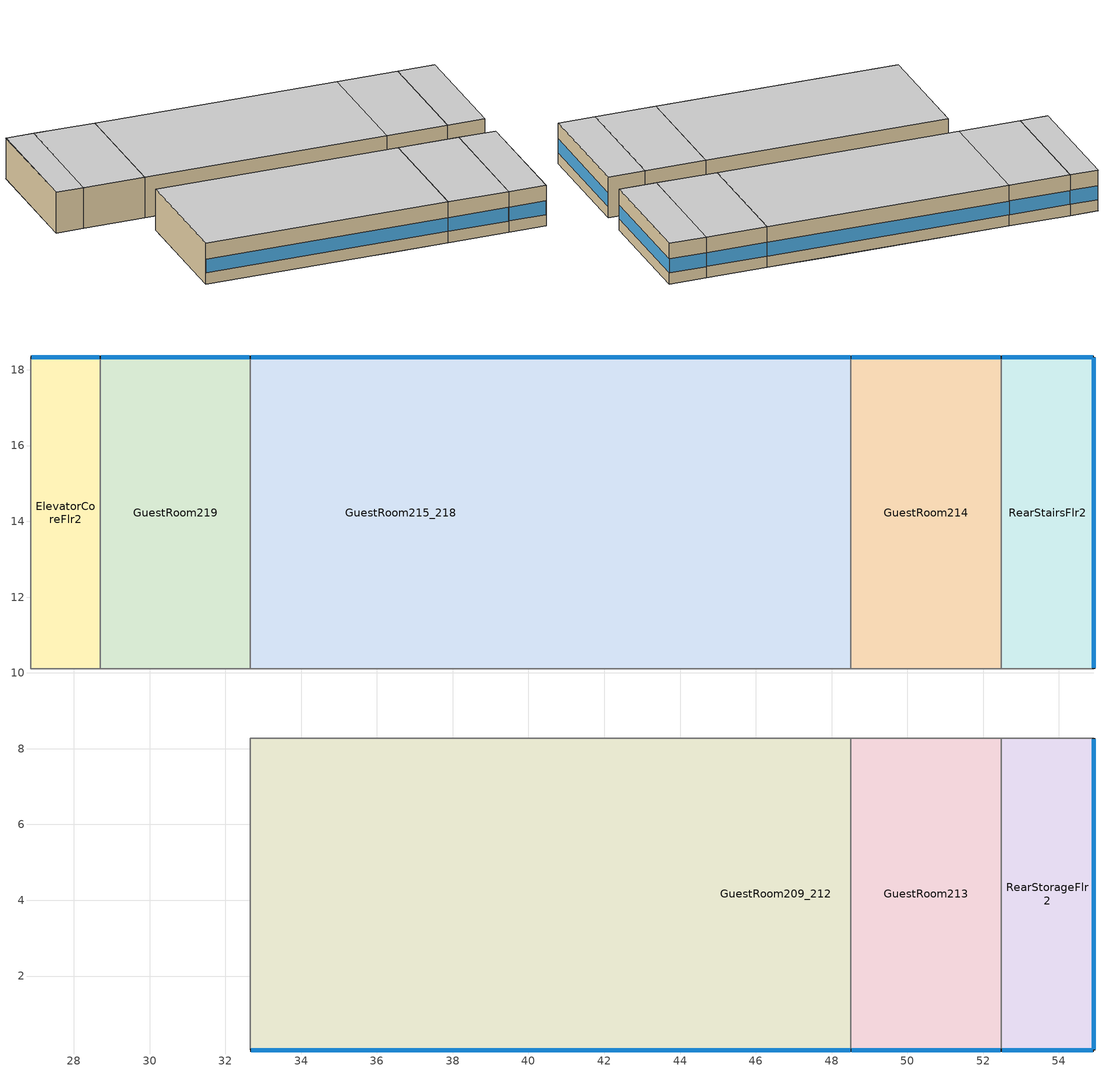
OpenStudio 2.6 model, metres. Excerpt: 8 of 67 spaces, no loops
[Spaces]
GuestRoom219
 floor to LaundryRoomFlr1: 32.66,18.34 32.66,10.11 28.7,10.11 28.7,18.34 z3.35
 wall outside: 32.66,18.34 28.7,18.34 z3.35:6.1
 wall to CorridorFlr2: 28.7,10.11 32.66,10.11 z3.35:6.1
 wall to GuestRoom215_218: 32.66,10.11 32.66,18.34 z3.35:6.1
 wall to ElevatorCoreFlr2: 28.7,18.34 28.7,10.11 z3.35:6.1
 window: 32.64,18.34 28.73,18.34 z4.11:5.04
 ceiling to GuestRoom319: 32.66,10.11 32.66,18.34 28.7,18.34 28.7,10.11 z6.1
GuestRoom215_218
 floor to EmployeeLoungeFlr1: 44.55,18.34 44.55,10.11 40.59,10.11 40.59,18.34 z3.35
 floor to LaundryRoomFlr1: 40.59,18.34 40.59,10.11 32.66,10.11 32.66,18.34 z3.35
 floor to GuestRoom105: 48.51,18.34 48.51,10.11 44.55,10.11 44.55,18.34 z3.35
 wall outside: 48.51,18.34 32.66,18.34 z3.35:6.1
 wall to CorridorFlr2: 32.66,10.11 48.51,10.11 z3.35:6.1
 wall to GuestRoom214: 48.51,10.11 48.51,18.34 z3.35:6.1
 window: 48.49,18.34 32.69,18.34 z4.11:5.03
 ceiling to GuestRoom315_318: 48.51,10.11 48.51,18.34 32.66,18.34 32.66,10.11 z6.1
GuestRoom213
 floor to GuestRoom103: 52.47,8.28 52.47,0.05 48.51,0.05 48.51,8.28 z3.35
 wall outside: 48.51,0.05 52.47,0.05 z3.35:6.1
 wall to GuestRoom209_212: 48.51,8.28 48.51,0.05 z3.35:6.1
 wall to CorridorFlr2: 52.47,8.28 48.51,8.28 z3.35:6.1
 wall to RearStorageFlr2: 52.47,0.05 52.47,8.28 z3.35:6.1
 window: 48.54,0.05 52.45,0.05 z4.11:5.04
 ceiling to GuestRoom313: 52.47,0.05 52.47,8.28 48.51,8.28 48.51,0.05 z6.1
RearStorageFlr2
 floor to RearStorageFlr1: 54.91,8.28 54.91,0.05 52.47,0.05 52.47,8.28 z3.35
 wall outside: 52.47,0.05 54.91,0.05 54.91,8.28 z3.35:6.1
 wall to CorridorFlr2: 54.91,8.28 52.47,8.28 z3.35:6.1
 window: 54.91,0.07 54.91,8.25 z4.11:5.03; 52.5,0.05 54.89,0.05 z4.11:5.05
 ceiling to RearStorageFlr3: 54.91,0.05 54.91,8.28 52.47,8.28 52.47,0.05 z6.1
ElevatorCoreFlr2
 floor to ElevatorCoreFlr1: 28.7,18.34 28.7,10.11 26.87,10.11 26.87,18.34 z3.35
 wall outside: 28.7,18.34 26.87,18.34 z3.35:6.1
 wall to CorridorFlr2: 26.87,18.34 26.87,10.11 28.7,10.11 z3.35:6.1
 window: 28.67,18.34 26.9,18.34 z4.11:5.06
 ceiling to ElevatorCoreFlr3: 28.7,10.11 28.7,18.34 26.87,18.34 26.87,10.11 z6.1
RearStairsFlr2
 floor to RearStairsFlr1: 54.91,18.34 54.91,10.11 52.47,10.11 52.47,18.34 z3.35
 wall outside: 54.91,10.11 54.91,18.34 52.47,18.34 z3.35:6.1
 wall to GuestRoom214: 52.47,18.34 52.47,10.11 z3.35:6.1
 wall to CorridorFlr2: 52.47,10.11 54.91,10.11 z3.35:6.1
 window: 54.91,10.13 54.91,18.31 z4.11:5.03; 54.89,18.34 52.5,18.34 z4.11:5.05
 ceiling to RearStairsFlr3: 54.91,10.11 54.91,18.34 52.47,18.34 52.47,10.11 z6.1
GuestRoom209_212
 floor to GuestRoom102: 48.51,8.28 48.51,0.05 44.55,0.05 44.55,8.28 z3.35
 floor to GuestRoom101: 44.55,8.28 44.55,0.05 40.59,0.05 40.59,8.28 z3.35
 floor to MeetingRoomFlr1: 36.62,8.28 36.62,0.05 32.66,0.05 32.66,8.28 z3.35
 floor to MechanicalRoomFlr1: 40.59,8.28 40.59,0.05 36.62,0.05 36.62,8.28 z3.35
 wall outside: 32.66,0.05 48.51,0.05 z3.35:6.1
 wall to CorridorFlr2: 48.51,8.28 32.66,8.28 z3.35:6.1
 wall to GuestRoom206_208: 32.66,8.28 32.66,0.05 z3.35:6.1
 window: 32.69,0.05 48.49,0.05 z4.11:5.03
 ceiling to GuestRoom309_312: 48.51,0.05 48.51,8.28 32.66,8.28 32.66,0.05 z6.1
GuestRoom214
 floor to GuestRoom104: 52.47,18.34 52.47,10.11 48.51,10.11 48.51,18.34 z3.35
 wall outside: 52.47,18.34 48.51,18.34 z3.35:6.1
 wall to CorridorFlr2: 48.51,10.11 52.47,10.11 z3.35:6.1
 window: 52.45,18.34 48.54,18.34 z4.11:5.04
 ceiling to GuestRoom314: 52.47,10.11 52.47,18.34 48.51,18.34 48.51,10.11 z6.1
[Schedule:Ruleset]
Name | Default Day Schedule
NECB-B-Occupancy | NECB-B-Occupancy Default
NECB-B-Lighting | NECB-B-Lighting Default
NECB-B-Electric-Equipment | NECB-B-Electric-Equipment Default
NECB-H-Occupancy | NECB-H-Occupancy Default
NECB-H-Occupancy-NECB-H-Lighting-0.0-0.0-0.67-Light Ruleset | NECB-H-Occupancy-NECB-H-Lighting-0.0-0.0-0.67-Light Default
NECB-H-Electric-Equipment | NECB-H-Electric-Equipment Default
NECB-H-Thermostat Setpoint-Heating | NECB-H-Thermostat Setpoint-Heating Default
NECB-H-Thermostat Setpoint-Cooling | NECB-H-Thermostat Setpoint-Cooling Default
NECB-A-Occupancy | NECB-A-Occupancy Default
NECB-A-Occupancy-NECB-A-Lighting-0.3-0.1-0.67-Light Ruleset | NECB-A-Occupancy-NECB-A-Lighting-0.3-0.1-0.67-Light Default
NECB-A-Electric-Equipment | NECB-A-Electric-Equipment Default
NECB-A-Thermostat Setpoint-Heating | NECB-A-Thermostat Setpoint-Heating Default
NECB-A-Thermostat Setpoint-Cooling | NECB-A-Thermostat Setpoint-Cooling Default
NECB-F-Occupancy-NECB-F-Lighting-0.5-0.0-0.67-Light Ruleset | NECB-F-Occupancy-NECB-F-Lighting-0.5-0.0-0.67-Light Default
[Schedule:Day]
NECB-B-Occupancy Default; NECB-B-Occupancy Default|Wkdy Day: 1, 0, 0.3, 2, 0, 0.1, 9, 0, 0, 10, 0, 0.1, 11, 0, 0.2, 12, 0, 0.5, 13, 0, 0.9, 14, 0, 0.8, 15, 0, 0.5, 17, 0, 0.2, 18, 0, 0.3, 19, 0, 0.6, 22, 0, 0.9, 23, 0, 0.6, 24, 0, 0.4
NECB-B-Occupancy Sat Day: 1, 0, 0.5, 2, 0, 0.3, 9, 0, 0, 10, 0, 0.1, 11, 0, 0.2, 12, 0, 0.5, 13, 0, 0.9, 14, 0, 0.8, 15, 0, 0.5, 17, 0, 0.2, 18, 0, 0.3, 19, 0, 0.6, 22, 0, 0.9, 24, 0, 0.6
NECB-B-Occupancy Sun|Hol Day: 1, 0, 0.1, 2, 0, 0.3, 10, 0, 0, 11, 0, 0.1, 12, 0, 0.4, 14, 0, 0.5, 15, 0, 0.4, 18, 0, 0.2, 19, 0, 0.5, 21, 0, 0.7, 22, 0, 0.5, 23, 0, 0.3, 24, 0, 0.1
NECB-B-Lighting Default; NECB-B-Lighting Default|Wkdy Day; NECB-B-Lighting Sat Day; NECB-B-Electric-Equipment Default; NECB-B-Electric-Equipment Default|Wkdy Day; NECB-B-Electric-Equipment Sat Day: 1, 0, 0.9, 2, 0, 0.5, 9, 0, 0.1, 10, 0, 0.5, 11, 0, 0.7, 24, 0, 0.9
NECB-B-Lighting Sun|Hol Day; NECB-B-Electric-Equipment Sun|Hol Day: 2, 0, 0.5, 10, 0, 0.1, 11, 0, 0.5, 23, 0, 0.9, 24, 0, 0.5
NECB-B-Thermostat Setpoint-Heating Default|Wkdy Day; NECB-B-Thermostat Setpoint-Heating Sat Day: 2, 0, 22, 8, 0, 18, 9, 0, 20, 24, 0, 22
NECB-B-Thermostat Setpoint-Heating Sun|Hol Day: 1, 0, 18, 2, 0, 22, 9, 0, 18, 10, 0, 20, 23, 0, 22, 24, 0, 18
NECB-B-Thermostat Setpoint-Cooling Default|Wkdy Day; NECB-B-Thermostat Setpoint-Cooling Sat Day: 1, 0, 24, 8, 0, 35, 24, 0, 24
NECB-B-Thermostat Setpoint-Cooling Sun|Hol Day: 9, 0, 35, 23, 0, 24, 24, 0, 35
NECB-H-Occupancy Default; NECB-H-Occupancy Default|Wkdy Day; NECB-H-Occupancy Sat Day; NECB-H-Occupancy Sun|Hol Day; NECB-H-Occupancy-NECB-H-Lighting-0.0-0.0-0.67-Light Default; NECB-H-Occupancy-NECB-H-Lighting-0.0-0.0-0.67-Default|Wkdy-Light Day; NECB-H-Occupancy-NECB-H-Lighting-0.0-0.0-0.67-Sat-Light Day; NECB-H-Occupancy-NECB-H-Lighting-0.0-0.0-0.67-Sun|Hol-Light Day; NECB-H-Electric-Equipment Default; NECB-H-Electric-Equipment Default|Wkdy Day; NECB-H-Electric-Equipment Sat Day; NECB-H-Electric-Equipment Sun|Hol Day: 24, 0, 0.9
NECB-H-Thermostat Setpoint-Heating Default; NECB-H-Thermostat Setpoint-Heating Default|Wkdy Day; NECB-H-Thermostat Setpoint-Heating Sat Day; NECB-H-Thermostat Setpoint-Heating Sun|Hol Day: 1, 0, 22, 7, 0, 18, 8, 0, 20, 24, 0, 22
NECB-H-Thermostat Setpoint-Cooling Default; NECB-H-Thermostat Setpoint-Cooling Default|Wkdy Day; NECB-H-Thermostat Setpoint-Cooling Sat Day; NECB-H-Thermostat Setpoint-Cooling Sun|Hol Day: 24, 0, 24
NECB-A-Occupancy Default; NECB-A-Occupancy Default|Wkdy Day: 7, 0, 0, 8, 0, 0.1, 9, 0, 0.7, 12, 0, 0.9, 14, 0, 0.5, 17, 0, 0.9, 18, 0, 0.7, 19, 0, 0.3, 23, 0, 0.1, 24, 0, 0
NECB-A-Occupancy Sat Day; NECB-A-Occupancy Sun|Hol Day: 24, 0, 0
NECB-A-Occupancy-NECB-A-Lighting-0.3-0.1-0.67-Light Default; NECB-A-Occupancy-NECB-A-Lighting-0.3-0.1-0.67-Default|Wkdy-Light Day: 7, 0, 0.03495, 8, 0, 0.2097, 9, 0, 0.8, 17, 0, 0.9, 18, 0, 0.8, 19, 0, 0.5, 21, 0, 0.2097, 23, 0, 0.0699, 24, 0, 0.03495
NECB-A-Occupancy-NECB-A-Lighting-0.3-0.1-0.67-Sat-Light Day; NECB-A-Occupancy-NECB-A-Lighting-0.3-0.1-0.67-Sun|Hol-Light Day: 24, 0, 0.03495
NECB-A-Electric-Equipment Default; NECB-A-Electric-Equipment Default|Wkdy Day: 7, 0, 0.2, 8, 0, 0.3, 9, 0, 0.8, 18, 0, 0.9, 19, 0, 0.5, 21, 0, 0.3, 24, 0, 0.2
NECB-A-Electric-Equipment Sat Day; NECB-A-Electric-Equipment Sun|Hol Day: 24, 0, 0.2
NECB-A-Thermostat Setpoint-Heating Default; NECB-A-Thermostat Setpoint-Heating Default|Wkdy Day: 6, 0, 18, 7, 0, 20, 21, 0, 22, 24, 0, 18
NECB-A-Thermostat Setpoint-Heating Sat Day; NECB-A-Thermostat Setpoint-Heating Sun|Hol Day: 24, 0, 18
NECB-A-Thermostat Setpoint-Cooling Default; NECB-A-Thermostat Setpoint-Cooling Default|Wkdy Day: 6, 0, 35, 21, 0, 24, 24, 0, 35
NECB-A-Thermostat Setpoint-Cooling Sat Day; NECB-A-Thermostat Setpoint-Cooling Sun|Hol Day: 24, 0, 35
NECB-F-Occupancy-NECB-F-Lighting-0.5-0.0-0.67-Light Default; NECB-F-Occupancy-NECB-F-Lighting-0.5-0.0-0.67-Default|Wkdy-Light Day; NECB-F-Occupancy-NECB-F-Lighting-0.5-0.0-0.67-Sat-Light Day; NECB-F-Occupancy-NECB-F-Lighting-0.5-0.0-0.67-Sun|Hol-Light Day: 1, 0, 0.21, 3, 0, 0.14, 6, 0, 0.07, 7, 0, 0.14, 8, 0, 0.1862, 9, 0, 0.23275, 11, 0, 0.1862, 12, 0, 0.13965, 19, 0, 0.0931, 20, 0, 0.2793, 21, 0, 0.3724, 22, 0, 0.41895, 23, 0, 0.56, 24, 0, 0.42
[Schedule:Rule] Date Specification Type=DateRange; Start Month=1; Start Day=1; End Month=12; End Day=31
Name | Schedule Ruleset | Rule Order | Day Schedule | Apply Monday | Apply Tuesday | Apply Wednesday | Apply Thursday | Apply Friday | Apply Saturday | Apply Sunday
Schedule Rule 17 | NECB-B-Occupancy | 2 | NECB-B-Occupancy Default|Wkdy Day | Yes | Yes | Yes | Yes | Yes
Schedule Rule 18 | NECB-B-Occupancy | 1 | NECB-B-Occupancy Sat Day |  |  |  |  |  | Yes
Schedule Rule 19 | NECB-B-Occupancy | 0 | NECB-B-Occupancy Sun|Hol Day |  |  |  |  |  |  | Yes
Schedule Rule 20 | NECB-B-Lighting | 2 | NECB-B-Lighting Default|Wkdy Day | Yes | Yes | Yes | Yes | Yes
Schedule Rule 21 | NECB-B-Lighting | 1 | NECB-B-Lighting Sat Day |  |  |  |  |  | Yes
Schedule Rule 22 | NECB-B-Lighting | 0 | NECB-B-Lighting Sun|Hol Day |  |  |  |  |  |  | Yes
Schedule Rule 23 | NECB-B-Electric-Equipment | 2 | NECB-B-Electric-Equipment Default|Wkdy Day | Yes | Yes | Yes | Yes | Yes
Schedule Rule 24 | NECB-B-Electric-Equipment | 1 | NECB-B-Electric-Equipment Sat Day |  |  |  |  |  | Yes
Schedule Rule 25 | NECB-B-Electric-Equipment | 0 | NECB-B-Electric-Equipment Sun|Hol Day |  |  |  |  |  |  | Yes
Schedule Rule 47 | NECB-H-Occupancy | 2 | NECB-H-Occupancy Default|Wkdy Day | Yes | Yes | Yes | Yes | Yes
Schedule Rule 48 | NECB-H-Occupancy | 1 | NECB-H-Occupancy Sat Day |  |  |  |  |  | Yes
Schedule Rule 49 | NECB-H-Occupancy | 0 | NECB-H-Occupancy Sun|Hol Day |  |  |  |  |  |  | Yes
Schedule Rule 50 | NECB-H-Occupancy-NECB-H-Lighting-0.0-0.0-0.67-Light Ruleset | 2 | NECB-H-Occupancy-NECB-H-Lighting-0.0-0.0-0.67-Default|Wkdy-Light Day | Yes | Yes | Yes | Yes | Yes
Schedule Rule 51 | NECB-H-Occupancy-NECB-H-Lighting-0.0-0.0-0.67-Light Ruleset | 1 | NECB-H-Occupancy-NECB-H-Lighting-0.0-0.0-0.67-Sat-Light Day |  |  |  |  |  | Yes
Schedule Rule 52 | NECB-H-Occupancy-NECB-H-Lighting-0.0-0.0-0.67-Light Ruleset | 0 | NECB-H-Occupancy-NECB-H-Lighting-0.0-0.0-0.67-Sun|Hol-Light Day |  |  |  |  |  |  | Yes
Schedule Rule 53 | NECB-H-Electric-Equipment | 2 | NECB-H-Electric-Equipment Default|Wkdy Day | Yes | Yes | Yes | Yes | Yes
Schedule Rule 54 | NECB-H-Electric-Equipment | 1 | NECB-H-Electric-Equipment Sat Day |  |  |  |  |  | Yes
Schedule Rule 55 | NECB-H-Electric-Equipment | 0 | NECB-H-Electric-Equipment Sun|Hol Day |  |  |  |  |  |  | Yes
Schedule Rule 56 | NECB-H-Thermostat Setpoint-Heating | 2 | NECB-H-Thermostat Setpoint-Heating Default|Wkdy Day | Yes | Yes | Yes | Yes | Yes
Schedule Rule 57 | NECB-H-Thermostat Setpoint-Heating | 1 | NECB-H-Thermostat Setpoint-Heating Sat Day |  |  |  |  |  | Yes
Schedule Rule 58 | NECB-H-Thermostat Setpoint-Heating | 0 | NECB-H-Thermostat Setpoint-Heating Sun|Hol Day |  |  |  |  |  |  | Yes
Schedule Rule 59 | NECB-H-Thermostat Setpoint-Cooling | 2 | NECB-H-Thermostat Setpoint-Cooling Default|Wkdy Day | Yes | Yes | Yes | Yes | Yes
Schedule Rule 60 | NECB-H-Thermostat Setpoint-Cooling | 1 | NECB-H-Thermostat Setpoint-Cooling Sat Day |  |  |  |  |  | Yes
Schedule Rule 61 | NECB-H-Thermostat Setpoint-Cooling | 0 | NECB-H-Thermostat Setpoint-Cooling Sun|Hol Day |  |  |  |  |  |  | Yes
Schedule Rule 62 | NECB-A-Occupancy | 2 | NECB-A-Occupancy Default|Wkdy Day | Yes | Yes | Yes | Yes | Yes
Schedule Rule 63 | NECB-A-Occupancy | 1 | NECB-A-Occupancy Sat Day |  |  |  |  |  | Yes
Schedule Rule 64 | NECB-A-Occupancy | 0 | NECB-A-Occupancy Sun|Hol Day |  |  |  |  |  |  | Yes
Schedule Rule 65 | NECB-A-Occupancy-NECB-A-Lighting-0.3-0.1-0.67-Light Ruleset | 2 | NECB-A-Occupancy-NECB-A-Lighting-0.3-0.1-0.67-Default|Wkdy-Light Day | Yes | Yes | Yes | Yes | Yes
Schedule Rule 66 | NECB-A-Occupancy-NECB-A-Lighting-0.3-0.1-0.67-Light Ruleset | 1 | NECB-A-Occupancy-NECB-A-Lighting-0.3-0.1-0.67-Sat-Light Day |  |  |  |  |  | Yes
Schedule Rule 67 | NECB-A-Occupancy-NECB-A-Lighting-0.3-0.1-0.67-Light Ruleset | 0 | NECB-A-Occupancy-NECB-A-Lighting-0.3-0.1-0.67-Sun|Hol-Light Day |  |  |  |  |  |  | Yes
Schedule Rule 68 | NECB-A-Electric-Equipment | 2 | NECB-A-Electric-Equipment Default|Wkdy Day | Yes | Yes | Yes | Yes | Yes
Schedule Rule 69 | NECB-A-Electric-Equipment | 1 | NECB-A-Electric-Equipment Sat Day |  |  |  |  |  | Yes
Schedule Rule 70 | NECB-A-Electric-Equipment | 0 | NECB-A-Electric-Equipment Sun|Hol Day |  |  |  |  |  |  | Yes
Schedule Rule 71 | NECB-A-Thermostat Setpoint-Heating | 2 | NECB-A-Thermostat Setpoint-Heating Default|Wkdy Day | Yes | Yes | Yes | Yes | Yes
Schedule Rule 72 | NECB-A-Thermostat Setpoint-Heating | 1 | NECB-A-Thermostat Setpoint-Heating Sat Day |  |  |  |  |  | Yes
Schedule Rule 73 | NECB-A-Thermostat Setpoint-Heating | 0 | NECB-A-Thermostat Setpoint-Heating Sun|Hol Day |  |  |  |  |  |  | Yes
Schedule Rule 74 | NECB-A-Thermostat Setpoint-Cooling | 2 | NECB-A-Thermostat Setpoint-Cooling Default|Wkdy Day | Yes | Yes | Yes | Yes | Yes
Schedule Rule 75 | NECB-A-Thermostat Setpoint-Cooling | 1 | NECB-A-Thermostat Setpoint-Cooling Sat Day |  |  |  |  |  | Yes
Schedule Rule 76 | NECB-A-Thermostat Setpoint-Cooling | 0 | NECB-A-Thermostat Setpoint-Cooling Sun|Hol Day |  |  |  |  |  |  | Yes
Schedule Rule 77 | NECB-F-Occupancy-NECB-F-Lighting-0.5-0.0-0.67-Light Ruleset | 2 | NECB-F-Occupancy-NECB-F-Lighting-0.5-0.0-0.67-Default|Wkdy-Light Day | Yes | Yes | Yes | Yes | Yes
Schedule Rule 78 | NECB-F-Occupancy-NECB-F-Lighting-0.5-0.0-0.67-Light Ruleset | 1 | NECB-F-Occupancy-NECB-F-Lighting-0.5-0.0-0.67-Sat-Light Day |  |  |  |  |  | Yes
Schedule Rule 79 | NECB-F-Occupancy-NECB-F-Lighting-0.5-0.0-0.67-Light Ruleset | 0 | NECB-F-Occupancy-NECB-F-Lighting-0.5-0.0-0.67-Sun|Hol-Light Day |  |  |  |  |  |  | Yes
